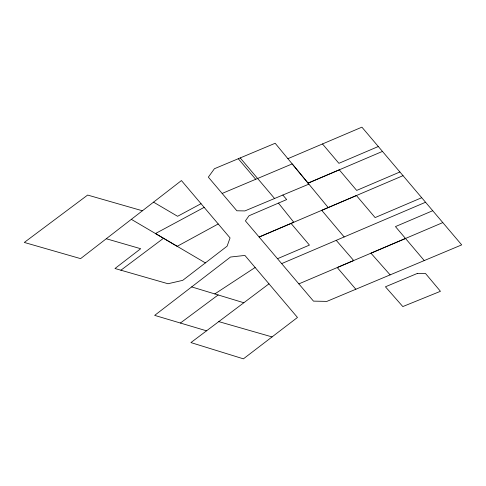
<?xml version="1.0" encoding="UTF-8"?>
<svg xmlns="http://www.w3.org/2000/svg" width="486" height="486" viewBox="0 0 486 486"><rect width="100%" height="100%" fill="white"/><g stroke="black" fill="none" stroke-linecap="round" stroke-linejoin="round"><path stroke-width="0.73" d="M106.282 238.748L140.685 248.723L114.982 268.503L167.998 283.745L182.73 280.349L227.096 246.183L230.06 237.927L181.43 180.561L80.591 258.631L24.3 242.447L87.65 195.062L142.392 210.778M268.977 283.83L190.919 342.581L243.413 358.838L297.468 317.467L244.908 255.429L230.504 257.033L154.663 315.378L206.538 330.82M120.905 270.21L163.509 238.274M180.385 323.038L218.153 294.953M214.806 293.933L255.126 267.488M218.226 223.955L177.171 246.323L155.471 233.541L204.15 207.37M201.028 203.695L177.59 216.294L153.546 202.152M282.84 195.038L286.667 199.57L249.002 215.772L245.406 220.875L313.482 301.126L326.878 301.387L461.7 244.883L361.9 127.162L287.882 158.697M378.327 146.505L338.894 163.326L322.485 143.953M382.476 151.407L308.057 183.149L339.277 169.827L356.681 190.427L399.899 171.989M403.022 175.665L259.135 237.034L293.781 222.248L278.46 203.093M277.518 258.704L309.43 245.096L291.047 223.426M421.702 197.711L375.101 217.582L356.42 195.536L321.744 210.335L344.167 236.955M281.667 263.606L425.56 202.249M432.734 210.705L395.452 226.598L424.248 260.575M405.233 238.583L337.235 267.543L355.843 289.249M298.866 283.885L353.699 260.539L336.233 240.339M442.801 222.594L370.952 253.182L390.13 274.876M222.163 193.434L292.189 163.91L308.896 184.133L244.883 210.924L236.858 210.778L208.336 177.147L214.417 168.733L275.173 143.267L328.214 207.571M218.785 321.617L272.063 336.92M191.666 286.91L243.844 302.754M131.335 219.338L205.39 262.908M240.218 157.92L274.572 198.501M238.274 158.728L255.691 179.291M417.498 273.363L385.434 286.801L402.815 306.569L440.45 291.302L425.523 273.509L417.498 273.363"/></g></svg>
